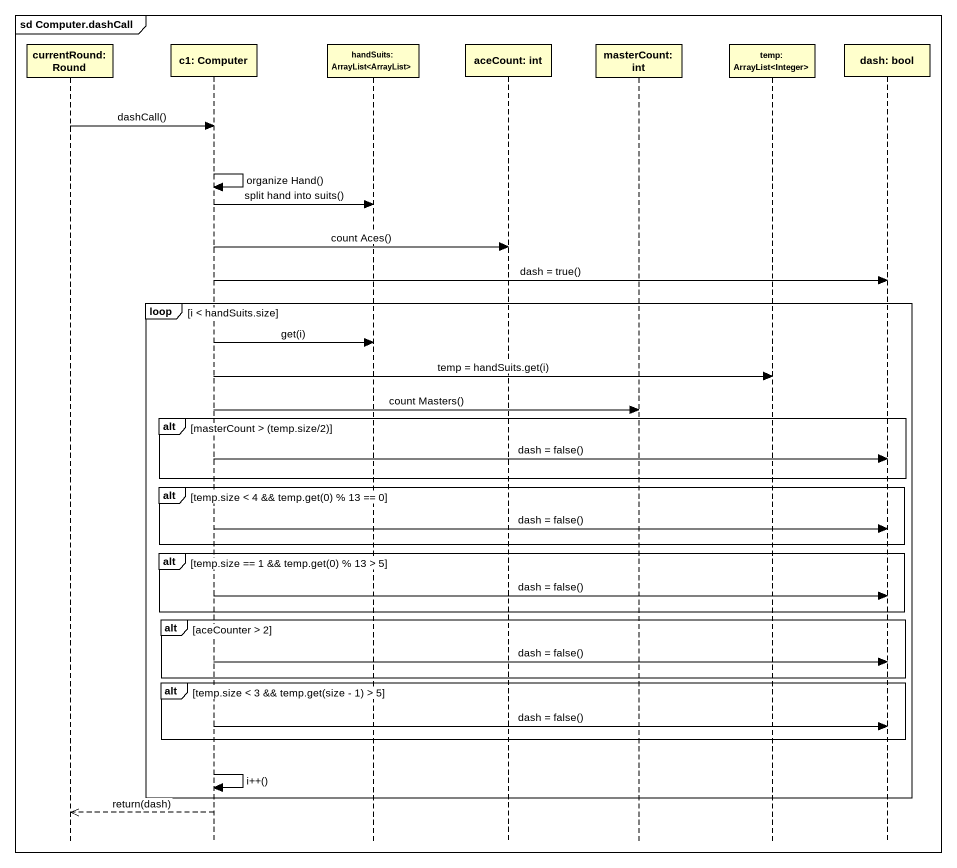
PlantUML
@startuml
mainframe sd Computer.dashCall
hide footbox
participant "currentRound: Round" as currentRound_Round
participant "c1: Computer" as c1_Computer
participant "handSuits: ArrayList<ArrayList>" as handSuits_ArrayList
participant "aceCount: int" as aceCount_int
participant "masterCount: int" as masterCount_int
participant "temp: ArrayList<Integer>" as temp_ArrayList_Integer
participant "dash: bool" as dash_bool

currentRound_Round -> c1_Computer : dashCall()
c1_Computer -> c1_Computer : organize Hand()
c1_Computer -> handSuits_ArrayList : split hand into suits()
c1_Computer -> aceCount_int : count Aces()
c1_Computer -> dash_bool : dash = true()
loop i < handSuits.size
  c1_Computer -> handSuits_ArrayList : get(i)
  c1_Computer -> temp_ArrayList_Integer : temp = handSuits.get(i)
  c1_Computer -> masterCount_int : count Masters()
  alt masterCount > (temp.size/2)
    c1_Computer -> dash_bool : dash = false()
  end
  alt temp.size < 4 && temp.get(0) % 13 == 0
    c1_Computer -> dash_bool : dash = false()
  end
  alt temp.size == 1 && temp.get(0) % 13 > 5
    c1_Computer -> dash_bool : dash = false()
  end
  alt aceCounter > 2
    c1_Computer -> dash_bool : dash = false()
  end
  alt temp.size < 3 && temp.get(size - 1) > 5
    c1_Computer -> dash_bool : dash = false()
  end
  c1_Computer -> c1_Computer : i++()
end
c1_Computer -->> currentRound_Round : return(dash)
@enduml
